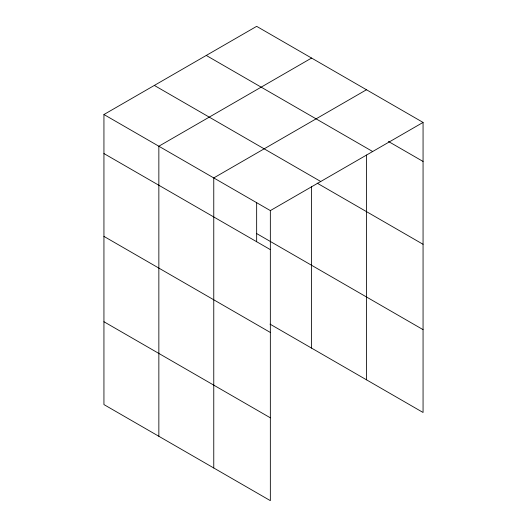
<?xml version="1.0" encoding="UTF-8"?>
<svg xmlns="http://www.w3.org/2000/svg" width="527" height="527" viewBox="0 0 527 527"><rect width="100%" height="100%" fill="white"/><g stroke="black" fill="none" stroke-linecap="round" stroke-linejoin="round"><path stroke-width="0.79" d="M270.344 332.465L270.344 210.596L103.938 114.524L103.938 404.578L270.344 500.65L270.344 332.465L103.938 236.392M103.938 114.524L256.656 26.35L423.062 122.422L423.062 412.476L270.035 324.131M311.569 58.056L158.851 146.223L158.851 436.284M366.482 89.755L213.764 177.928L213.764 467.983M270.344 210.596L423.062 122.422M388.406 141.447L423.062 161.453M206.261 55.447L372.661 151.519M154.339 85.427L320.739 181.499M317.201 183.172L423.062 244.291M256.656 233.566L423.062 329.638M103.938 153.555L270.344 249.627M103.938 321.74L270.344 417.812M366.482 155.037L366.482 379.815M311.569 186.486L311.569 348.11M256.656 202.381L256.656 241.768"/></g></svg>
